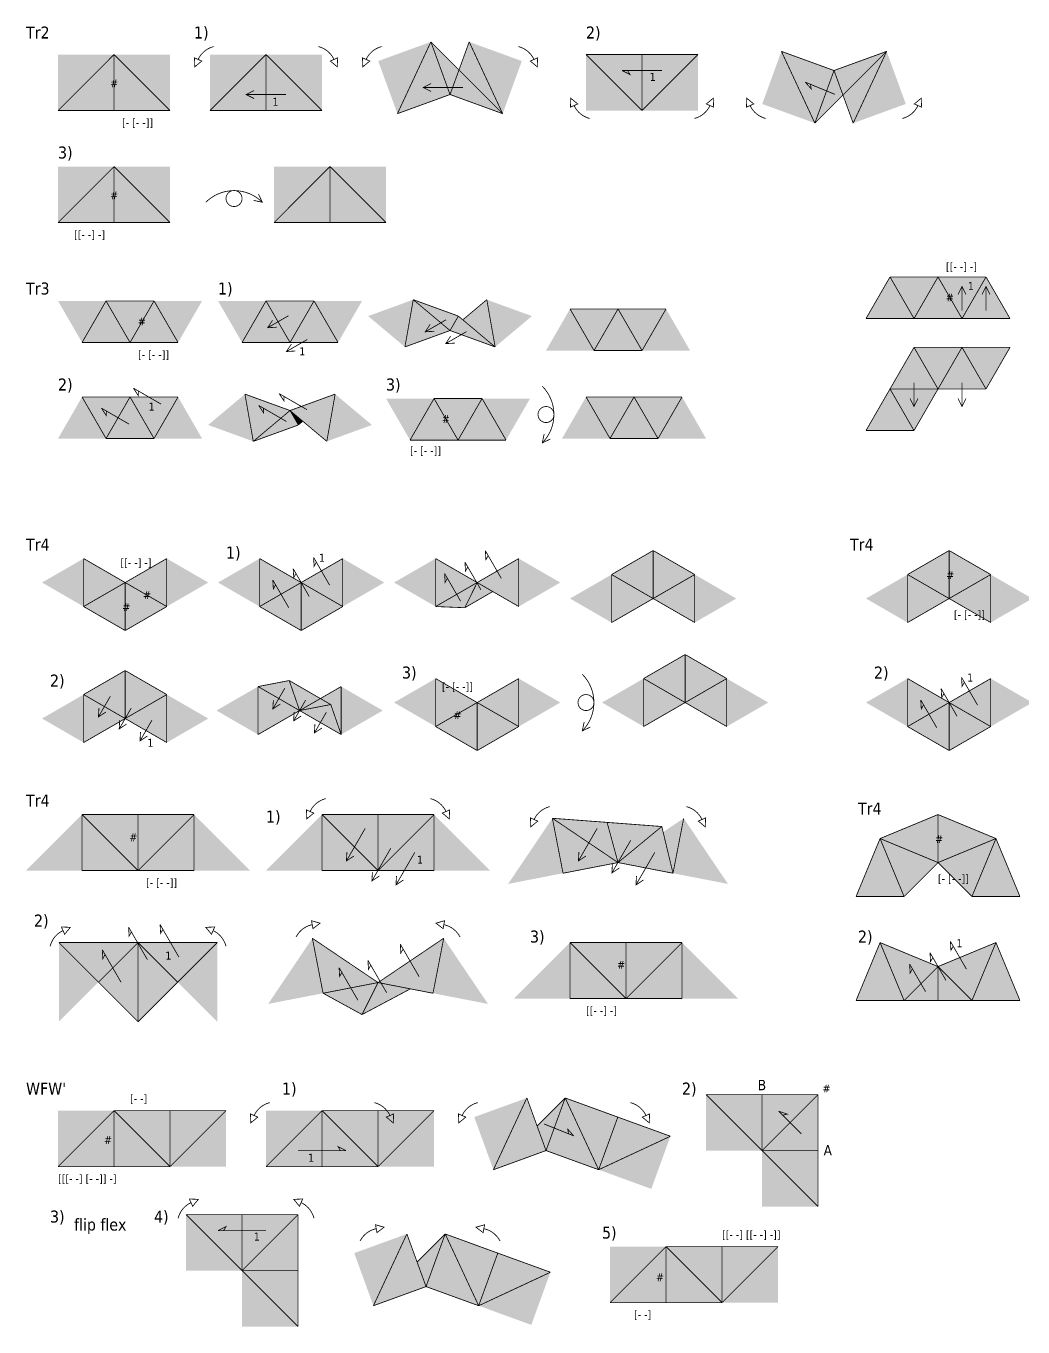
# Model space of a CAD drawing. Header units: inches. Extents: x -12.5 to 77.3, y -38.9 to 8.1.
# Drawn here: x 40.8 to 53.26, y -32.71 to -16.44 of the extents above; entities that cross this region are included whole.
import ezdxf

# ---------------------------------------------------------------- set-up
doc = ezdxf.new("R2010")
doc.units = ezdxf.units.IN
doc.header["$LTSCALE"] = 0.2
doc.header["$MEASUREMENT"] = 0
for name, pattern in [('crease . . . . .', [0.4, 0.2, -0.2]), ('mountain __ . . __ . .', [1.25, 0.5, -0.25, 0, -0.25, 0, -0.25]), ('valley __ __ __', [0.75, 0.5, -0.25])]:
    doc.linetypes.add(name, pattern=pattern)
for name, color, linetype in [('arrow-back', 250, 'Continuous'), ('edge', 7, 'Continuous'), ('face-1', 151, 'Continuous'), ('face-2', 91, 'Continuous'), ('face-3', 11, 'Continuous'), ('face-4', 191, 'Continuous'), ('face-5', 51, 'Continuous'), ('face-6', 33, 'Continuous'), ('hinge', 250, 'crease . . . . .'), ('mountain', 12, 'mountain __ . . __ . .'), ('valley', 143, 'valley __ __ __'), ('z-labels', 94, 'Continuous'), ('z-pats', 251, 'Continuous')]:
    doc.layers.add(name, color=color, linetype=linetype)
doc.styles.add('labels', font='')
doc.styles.get('labels').set_extended_font_data('Tahoma')

msp = doc.modelspace()

# ---------------------------------------------------------------- linework, layer by layer
at = {"const_width": 0.01}
for points in [[(43.147202, -16.700465, 0.226312), (42.950601, -16.861831, -0.290796)], [(44.452798, -16.700465, -0.226312), (44.649399, -16.861831, 0.290796)], [(45.247202, -16.700465, 0.226312), (45.050601, -16.861831, -0.290796)], [(46.952798, -16.700465, -0.226312), (47.149399, -16.861831, 0.290796)], [(47.847202, -17.599535, -0.226312), (47.650601, -17.438169, 0.290796)], [(49.152798, -17.599535, 0.226312), (49.349399, -17.438169, -0.290796)], [(50.047202, -17.599535, -0.226312), (49.850601, -17.438169, 0.290796)], [(51.752798, -17.599535, 0.226312), (51.949399, -17.438169, -0.290796)], [(43.046447, -18.646447, -0.410434), (43.753553, -18.646447, 0.610292)], [(43.4, -18.5, -1), (43.4, -18.7, -1), (43.4, -18.5, 0.414214)], [(47.253553, -20.946447, -0.410434), (47.253553, -21.653553, 0.610292)], [(47.4, -21.3, -1), (47.2, -21.3, -1), (47.4, -21.3, 0.414214)], [(47.753553, -24.546447, -0.410434), (47.753553, -25.253553, 0.610292)], [(47.9, -24.9, -1), (47.7, -24.9, -1), (47.9, -24.9, 0.414214)], [(44.547202, -26.100465, 0.226312), (44.350601, -26.261831, -0.290796)], [(45.852798, -26.100465, -0.226312), (46.049399, -26.261831, 0.290796)], [(47.347202, -26.200465, 0.226312), (47.150601, -26.361831, -0.290796)], [(49.052798, -26.200465, -0.226312), (49.249399, -26.361831, 0.290796)], [(41.100465, -27.947202, -0.226312), (41.261831, -27.750601, 0.290796)], [(43.299535, -27.947202, 0.226312), (43.138169, -27.750601, -0.290796)], [(44.17525, -27.830659, -0.226312), (44.377466, -27.676389, 0.290796)], [(46.22475, -27.830659, 0.226312), (46.022534, -27.676389, -0.290796)], [(43.847202, -29.900465, 0.226312), (43.650601, -30.061831, -0.290796)], [(45.152798, -29.900465, -0.226312), (45.349399, -30.061831, 0.290796)], [(46.447202, -29.900465, 0.226312), (46.250601, -30.061831, -0.290796)], [(48.352798, -29.900465, -0.226312), (48.549399, -30.061831, 0.290796)], [(42.700465, -31.347202, -0.226312), (42.861831, -31.150601, 0.290796)], [(44.399535, -31.347202, 0.226312), (44.238169, -31.150601, -0.290796)], [(44.97525, -31.630659, -0.226312), (45.177466, -31.476389, 0.290796)], [(46.72475, -31.630659, 0.226312), (46.522534, -31.476389, -0.290796)]]:
    msp.add_lwpolyline(points, format="xyb", dxfattribs=at)
for points in [[(42.996295, -16.882131), (42.909999, -16.953218), (42.904908, -16.84153)], [(44.603705, -16.882131), (44.690001, -16.953218), (44.695092, -16.84153)], [(45.096295, -16.882131), (45.009999, -16.953218), (45.004908, -16.84153)], [(47.103705, -16.882131), (47.190001, -16.953218), (47.195092, -16.84153)], [(47.696295, -17.417869), (47.609999, -17.346782), (47.604908, -17.45847)], [(49.303705, -17.417869), (49.390001, -17.346782), (49.395092, -17.45847)], [(49.896295, -17.417869), (49.809999, -17.346782), (49.804908, -17.45847)], [(51.903705, -17.417869), (51.990001, -17.346782), (51.995092, -17.45847)], [(44.396295, -26.282131), (44.309999, -26.353218), (44.304908, -26.24153)], [(46.003705, -26.282131), (46.090001, -26.353218), (46.095092, -26.24153)], [(47.196295, -26.382131), (47.109999, -26.453218), (47.104908, -26.34153)], [(49.203705, -26.382131), (49.290001, -26.453218), (49.295092, -26.34153)], [(44.386726, -27.725524), (44.475737, -27.657868), (44.368206, -27.627254)], [(46.013274, -27.725524), (45.924263, -27.657868), (46.031794, -27.627254)], [(41.282131, -27.796295), (41.353218, -27.709999), (41.24153, -27.704908)], [(43.117869, -27.796295), (43.046782, -27.709999), (43.15847, -27.704908)], [(43.696295, -30.082131), (43.609999, -30.153218), (43.604908, -30.04153)], [(45.303705, -30.082131), (45.390001, -30.153218), (45.395092, -30.04153)], [(46.296295, -30.082131), (46.209999, -30.153218), (46.204908, -30.04153)], [(48.503705, -30.082131), (48.590001, -30.153218), (48.595092, -30.04153)], [(42.882131, -31.196295), (42.953218, -31.109999), (42.84153, -31.104908)], [(44.217869, -31.196295), (44.146782, -31.109999), (44.25847, -31.104908)], [(45.186726, -31.525524), (45.275737, -31.457868), (45.168206, -31.427254)], [(46.513274, -31.525524), (46.424263, -31.457868), (46.531794, -31.427254)]]:
    msp.add_lwpolyline(points, close=True, dxfattribs=at)
for points in [[(45.863761, -17.262326), (45.863761, -17.262326), (45.763761, -17.212326), (45.863761, -17.162326)], [(46.263761, -17.212326), (45.763761, -17.212326)], [(43.65, -17.35), (43.65, -17.35), (43.55, -17.3), (43.65, -17.25)], [(44.05, -17.3), (43.55, -17.3)], [(43.7062, -18.545166), (43.7062, -18.545166), (43.753553, -18.646447), (43.644117, -18.623561)], [(52.45, -19.8), (52.45, -19.8), (52.5, -19.7), (52.55, -19.8)], [(52.5, -20), (52.5, -19.7)], [(52.75, -19.8), (52.75, -19.8), (52.8, -19.7), (52.85, -19.8)], [(52.8, -20), (52.8, -19.7)], [(43.881699, -20.121893), (43.881699, -20.121893), (43.820096, -20.215195), (43.931699, -20.208496)], [(44.079904, -20.065195), (43.820096, -20.215195)], [(46.050045, -20.116082), (45.790238, -20.266082)], [(45.85184, -20.172781), (45.85184, -20.172781), (45.790238, -20.266082), (45.90184, -20.259383)], [(46.1077, -20.320501), (46.1077, -20.320501), (46.046098, -20.413803), (46.1577, -20.407104)], [(46.305905, -20.263803), (46.046098, -20.413803)], [(44.116746, -20.4192), (44.116746, -20.4192), (44.055144, -20.512501), (44.166746, -20.505803)], [(44.314951, -20.362501), (44.055144, -20.512501)], [(51.9, -20.9), (51.9, -21.2)], [(52.5, -20.9), (52.5, -21.2)], [(51.85, -21.1), (51.85, -21.1), (51.9, -21.2), (51.95, -21.1)], [(52.45, -21.1), (52.45, -21.1), (52.5, -21.2), (52.55, -21.1)], [(47.354834, -21.6062), (47.354834, -21.6062), (47.253553, -21.653553), (47.276439, -21.544117)], [(44.034807, -24.720097), (43.884807, -24.979904)], [(41.854423, -24.820097), (41.704423, -25.079904)], [(43.891506, -24.868302), (43.891506, -24.868302), (43.884807, -24.979904), (43.978109, -24.918302)], [(44.294615, -24.870097), (44.144615, -25.129905)], [(41.711122, -24.968302), (41.711122, -24.968302), (41.704423, -25.079904), (41.797724, -25.018302)], [(42.11423, -24.970097), (41.96423, -25.229904)], [(44.151314, -25.018302), (44.151314, -25.018302), (44.144615, -25.129905), (44.237916, -25.068302)], [(44.554423, -25.020097), (44.404423, -25.279904)], [(41.970929, -25.118302), (41.970929, -25.118302), (41.96423, -25.229904), (42.057532, -25.168302)], [(42.374038, -25.120097), (42.224038, -25.379904)], [(44.411121, -25.168302), (44.411121, -25.168302), (44.404423, -25.279904), (44.497724, -25.218302)], [(47.854834, -25.2062), (47.854834, -25.2062), (47.753553, -25.253553), (47.776439, -25.144117)], [(42.230737, -25.268302), (42.230737, -25.268302), (42.224038, -25.379904), (42.317339, -25.318302)], [(45.039577, -26.472606), (44.804423, -26.879904)], [(47.939577, -26.472606), (47.704423, -26.879904)], [(48.358276, -26.622606), (48.123122, -27.029904)], [(44.811122, -26.768302), (44.811122, -26.768302), (44.804423, -26.879904), (44.897724, -26.818302)], [(45.358276, -26.722606), (45.123122, -27.129904)], [(45.659192, -26.772606), (45.424038, -27.179904)], [(47.711122, -26.768302), (47.711122, -26.768302), (47.704423, -26.879904), (47.797724, -26.818302)], [(48.659192, -26.772606), (48.424038, -27.179904)], [(48.129821, -26.918302), (48.129821, -26.918302), (48.123122, -27.029904), (48.216424, -26.968302)], [(45.129821, -27.018302), (45.129821, -27.018302), (45.123122, -27.129904), (45.216424, -27.068302)], [(45.430737, -27.068302), (45.430737, -27.068302), (45.424038, -27.179904), (45.517339, -27.118302)], [(48.430737, -27.068302), (48.430737, -27.068302), (48.424038, -27.179904), (48.517339, -27.118302)]]:
    msp.add_lwpolyline(points, dxfattribs=at)
at = {"layer": 'arrow-back', "const_width": 0.01}
for points in [[(48.75, -17), (48.25, -17)], [(48.32, -17), (48.35, -17.05), (48.25, -17)], [(50.910965, -17.298118), (50.541094, -17.145818)], [(50.60582, -17.172471), (50.614524, -17.230127), (50.541094, -17.145818)], [(42.488397, -21.170096), (42.141987, -20.970096)], [(42.202609, -21.005096), (42.20359, -21.063398), (42.141987, -20.970096)], [(44.310153, -21.23865), (43.963743, -21.03865)], [(44.024364, -21.07365), (44.025345, -21.131951), (43.963743, -21.03865)], [(41.802609, -21.255096), (41.80359, -21.313398), (41.741987, -21.220096)], [(42.088397, -21.420096), (41.741987, -21.220096)], [(43.768504, -21.22137), (43.769485, -21.279672), (43.707882, -21.18637)], [(44.054292, -21.38637), (43.707882, -21.18637)], [(44.429135, -23.14591), (44.400833, -23.196891), (44.394135, -23.085289)], [(44.594135, -23.431699), (44.394135, -23.085289)], [(46.576683, -23.063553), (46.548382, -23.114534), (46.541683, -23.002931)], [(46.741683, -23.349342), (46.541683, -23.002931)], [(44.174231, -23.287417), (44.145929, -23.338397), (44.139231, -23.226795)], [(44.339231, -23.573205), (44.139231, -23.226795)], [(46.321779, -23.20506), (46.293478, -23.25604), (46.286779, -23.144438)], [(46.486779, -23.490848), (46.286779, -23.144438)], [(43.919327, -23.428923), (43.891026, -23.479904), (43.884327, -23.368301)], [(44.084327, -23.714711), (43.884327, -23.368301)], [(46.066875, -23.346566), (46.038574, -23.397547), (46.031875, -23.285944)], [(46.231875, -23.632354), (46.031875, -23.285944)], [(52.529135, -24.64591), (52.500833, -24.696891), (52.494135, -24.585289)], [(52.694135, -24.931699), (52.494135, -24.585289)], [(52.019327, -24.928923), (51.991026, -24.979904), (51.984327, -24.868301)], [(52.184327, -25.214711), (51.984327, -24.868301)], [(52.274231, -24.787417), (52.245929, -24.838397), (52.239231, -24.726795)], [(52.439231, -25.073205), (52.239231, -24.726795)], [(42.11667, -27.767206), (42.088368, -27.818187), (42.08167, -27.706585)], [(42.31667, -28.113617), (42.08167, -27.706585)], [(42.710645, -28.081673), (42.475645, -27.674641)], [(42.510645, -27.735262), (42.482343, -27.786243), (42.475645, -27.674641)], [(45.51337, -27.980165), (45.485068, -28.031146), (45.47837, -27.919544)], [(45.71337, -28.326576), (45.47837, -27.919544)], [(52.554903, -28.231699), (52.354903, -27.885289)], [(52.389903, -27.945911), (52.361602, -27.996892), (52.354903, -27.885289)], [(41.987877, -28.396629), (41.752877, -27.989597)], [(41.787877, -28.050219), (41.759576, -28.1012), (41.752877, -27.989597)], [(45.308748, -28.528887), (45.073748, -28.121856)], [(45.108748, -28.182477), (45.080446, -28.233458), (45.073748, -28.121856)], [(52.3, -28.373206), (52.1, -28.026796)], [(52.135, -28.087417), (52.106698, -28.138398), (52.1, -28.026796)], [(44.748011, -28.273826), (44.71971, -28.324807), (44.713011, -28.213204)], [(44.948011, -28.620236), (44.713011, -28.213204)], [(52.045096, -28.514712), (51.845096, -28.168302)], [(51.880096, -28.228924), (51.851795, -28.279904), (51.845096, -28.168302)], [(50.491421, -30.291421), (50.208579, -30.008579)], [(50.258076, -30.058076), (50.314645, -30.043934), (50.208579, -30.008579)], [(47.274891, -30.167937), (47.646281, -30.316493)], [(47.581288, -30.290496), (47.572003, -30.23293), (47.646281, -30.316493)], [(44.2, -30.5), (44.8, -30.5)], [(44.73, -30.5), (44.7, -30.45), (44.8, -30.5)], [(43.27, -31.5), (43.3, -31.45), (43.2, -31.5)], [(43.8, -31.5), (43.2, -31.5)]]:
    msp.add_lwpolyline(points, dxfattribs=at)
at = {"layer": 'edge', "const_width": 0.01}
for points in [[(46.757785, -17.539414), (45.860586, -16.642215)], [(46.1, -17.3), (46.339414, -16.642215)], [(43.8, -16.8), (44.5, -17.5)], [(47.8, -16.8), (48.5, -16.8)], [(48.5, -16.8), (49.2, -16.8)], [(48.5, -16.8), (48.5, -17.5)], [(50.242215, -16.760586), (50.9, -17)], [(51.557785, -16.760586), (50.660586, -17.657785)], [(50.9, -17), (51.557785, -16.760586)], [(50.9, -17), (51.139414, -17.657785)], [(45.442215, -17.539414), (46.1, -17.3)], [(46.1, -17.3), (46.757785, -17.539414)], [(41.2, -17.5), (41.9, -17.5)], [(41.9, -17.5), (42.6, -17.5)], [(43.1, -17.5), (43.8, -17.5)], [(43.8, -17.5), (44.5, -17.5)], [(41.2, -18.9), (41.9, -18.9)], [(41.9, -18.9), (42.6, -18.9)], [(43.9, -18.9), (44.6, -18.9)], [(44.6, -18.9), (45.3, -18.9)], [(51.6, -19.580385), (52.2, -19.580385)], [(52.2, -19.580385), (52.8, -19.580385)], [(41.8, -19.880386), (42.4, -19.880387)], [(43.8, -19.880386), (44.4, -19.880387)], [(44.4, -19.880386), (44.7, -20.400001)], [(45.640373, -19.864327), (46.204189, -20.06954)], [(46.559626, -19.864327), (46.259626, -20.116057)], [(47.6, -19.980385), (48.2, -19.980385)], [(48.2, -19.980385), (48.8, -19.980385)], [(46.204189, -20.06954), (46.663816, -20.455211)], [(51.3, -20.1), (51.9, -20.1)], [(51.9, -20.1), (52.5, -20.1)], [(52.5, -20.1), (53.099999, -20.1)], [(45.536185, -20.455212), (46.1, -20.25)], [(41.5, -20.400002), (42.1, -20.400002)], [(42.1, -20.400002), (42.7, -20.400002)], [(43.5, -20.400002), (44.1, -20.400002)], [(44.1, -20.400002), (44.7, -20.400002)], [(51.6, -20.980385), (51.9, -20.46077)], [(51.9, -20.46077), (52.5, -20.46077)], [(52.5, -20.46077), (53.1, -20.46077)], [(47.9, -20.5), (48.5, -20.5)], [(51.9, -21.5), (52.2, -20.980385)], [(52.2, -20.980385), (52.8, -20.980385)], [(41.5, -21.080385), (42.1, -21.080385)], [(42.1, -21.080385), (42.4, -21.6)], [(42.1, -21.080385), (42.7, -21.080385)], [(43.536185, -21.044788), (44.1, -21.25)], [(45.9, -21.1), (46.5, -21.1)], [(47.8, -21.080385), (48.4, -21.080385)], [(48.4, -21.080385), (49, -21.080385)], [(44.559626, -21.635673), (44.1, -21.25)], [(43.640373, -21.635673), (44.204189, -21.43046)], [(44.204189, -21.43046), (44.259626, -21.383943)], [(41.8, -21.6), (42.4, -21.6)], [(45.6, -21.619615), (46.2, -21.619615)], [(46.2, -21.619615), (46.8, -21.619615)], [(48.1, -21.6), (48.7, -21.6)], [(51.3, -21.5), (51.9, -21.5)], [(48.119615, -23.3), (48.63923, -23)], [(48.63923, -23.000001), (49.158845, -23.300001)], [(51.819615, -23.3), (52.33923, -23)], [(52.33923, -23.000001), (52.858845, -23.300001)], [(41.519615, -23.1), (42.03923, -23.4)], [(42.558846, -23.100001), (42.039231, -23.4)], [(43.719615, -23.1), (44.23923, -23.4)], [(44.758846, -23.100001), (44.239231, -23.4)], [(45.919615, -23.1), (46.43923, -23.4)], [(46.958846, -23.100001), (46.439231, -23.4)], [(44.23923, -23.400001), (44.758845, -23.700001)], [(46.43923, -23.400001), (46.958845, -23.700001)], [(46.284327, -23.714713), (46.634328, -23.51264)], [(41.519615, -23.699999), (42.03923, -23.999999)], [(42.039229, -24.000001), (42.558844, -23.700001)], [(43.719615, -23.699999), (44.23923, -23.999999)], [(44.239229, -24.000001), (44.758844, -23.700001)], [(45.919615, -23.699999), (46.284327, -23.714711)], [(48.119615, -23.9), (48.63923, -23.6)], [(49.158845, -23.900001), (48.639231, -23.6)], [(51.819615, -23.9), (52.33923, -23.6)], [(52.858845, -23.900001), (52.339231, -23.6)], [(48.519615, -24.6), (49.03923, -24.3)], [(49.03923, -24.300001), (49.558845, -24.600001)], [(41.519615, -24.8), (42.03923, -24.5)], [(42.03923, -24.500001), (42.558845, -24.800001)], [(43.699999, -24.7), (44.089711, -24.625)], [(44.089711, -24.625001), (44.609326, -24.925001)], [(44.73923, -24.700001), (44.219615, -25.000001)], [(45.919615, -24.6), (46.43923, -24.9)], [(46.958846, -24.600001), (46.439231, -24.9)], [(51.819615, -24.6), (52.33923, -24.9)], [(52.858846, -24.600001), (52.339231, -24.9)], [(42.558845, -25.400001), (42.558846, -24.800001)], [(43.699999, -25.3), (44.219614, -25)], [(44.73923, -25.300001), (44.219615, -25)], [(44.73923, -25.300001), (44.609327, -24.925001)], [(48.519615, -25.2), (49.03923, -24.9)], [(49.558845, -25.200001), (49.039231, -24.9)], [(52.33923, -24.900001), (52.858845, -25.200001)], [(41.519615, -25.4), (42.03923, -25.1)], [(42.558845, -25.400001), (42.039231, -25.1)], [(45.919615, -25.199999), (46.43923, -25.499999)], [(46.439229, -25.500001), (46.958844, -25.200001)], [(51.819615, -25.199999), (52.33923, -25.499999)], [(52.339229, -25.500001), (52.858844, -25.200001)], [(41.5, -26.3), (42.2, -26.3)], [(42.2, -26.3), (42.9, -26.3)], [(44.5, -26.3), (45.2, -26.3)], [(45.2, -26.3), (45.9, -26.3)], [(45.9, -27), (45.9, -26.3)], [(47.379295, -26.346427), (48.06305, -26.397912)], [(48.887139, -27.033566), (49.020705, -26.346427)], [(51.475736, -26.6), (52.2, -26.3)], [(52.2, -26.3), (52.924264, -26.6)], [(48.06305, -26.397912), (48.746806, -26.449397)], [(48.887139, -27.033566), (48.746806, -26.449397)], [(51.175736, -27.324264), (51.475736, -26.6)], [(52.924264, -26.6), (53.224264, -27.324264)], [(47.512861, -27.033566), (48.2, -26.9)], [(48.2, -26.9), (48.887139, -27.033566)], [(51.775736, -27.324264), (52.2, -26.9)], [(52.624264, -27.324264), (52.2, -26.9)], [(41.5, -27), (42.2, -27)], [(42.2, -27), (42.9, -27)], [(44.5, -27), (45.2, -27)], [(45.2, -27), (45.9, -27)], [(42.2, -27.9), (41.210051, -27.9)], [(42.694975, -28.394975), (42.2, -27.9)], [(42.2, -27.9), (43.189949, -27.9)], [(44.379295, -27.846427), (45.2, -28.4)], [(45.2, -28.4), (46.020705, -27.846427)], [(45.887139, -28.533566), (46.020705, -27.846427)], [(47.6, -27.9), (48.3, -27.9)], [(48.3, -27.9), (49, -27.9)], [(51.175736, -28.624264), (51.475736, -27.9)], [(51.475736, -27.9), (52.2, -28.2)], [(52.924264, -27.9), (52.2, -28.2)], [(52.924264, -27.9), (53.224264, -28.624264)], [(52.624264, -28.624264), (52.2, -28.2)], [(41.705025, -28.394975), (42.2, -28.889949)], [(42.694975, -28.394975), (42.2, -28.889949)], [(45.2, -28.4), (45.887139, -28.533566)], [(44.512861, -28.533566), (45, -28.8)], [(45, -28.8), (45.604606, -28.478647)], [(47.6, -28.6), (48.3, -28.6)], [(48.3, -28.6), (49, -28.6)], [(51.775736, -28.624264), (52.2, -28.624264)], [(52.2, -28.624264), (52.624264, -28.624264)], [(47.3, -30.5), (47.060586, -29.842215)], [(47.539414, -29.842215), (47.188359, -30.19327)], [(47.539414, -29.842215), (48.197199, -30.081629)], [(49.3, -29.8), (50, -29.8)], [(50, -29.8), (50.7, -29.8)], [(50.7, -30.5), (50.7, -29.8)], [(42.6, -30), (41.9, -30)], [(42.6, -30), (43.3, -30)], [(44.5, -30.7), (44.5, -30)], [(44.5, -30), (45.2, -30)], [(45.2, -30), (45.9, -30)], [(48.197199, -30.081629), (48.854984, -30.321043)], [(47.3, -30.5), (46.642215, -30.739414)], [(47.3, -30.5), (47.957785, -30.739414)], [(50.7, -31.2), (50.7, -30.5)], [(41.2, -30.7), (41.9, -30.7)], [(41.9, -30.7), (42.6, -30.7)], [(43.8, -30.7), (44.5, -30.7)], [(44.5, -30.7), (45.2, -30.7)], [(42.8, -31.3), (43.5, -31.3)], [(43.5, -31.3), (44.2, -31.3)], [(43.5, -31.3), (43.5, -32)], [(44.2, -32), (44.2, -31.3)], [(45.8, -32.2), (45.560586, -31.542215)], [(46.039414, -31.542215), (45.688359, -31.89327)], [(46.039414, -31.542215), (46.697199, -31.781629)], [(49.5, -31.7), (48.8, -31.7)], [(49.5, -31.7), (50.2, -31.7)], [(46.697199, -31.781629), (47.354984, -32.021043)], [(44.2, -32.7), (44.2, -32)], [(45.8, -32.2), (45.142215, -32.439414)], [(45.8, -32.2), (46.457785, -32.439414)], [(48.1, -32.4), (48.8, -32.4)], [(48.8, -32.4), (49.5, -32.4)]]:
    msp.add_lwpolyline(points, dxfattribs=at)
at = {"layer": 'face-1'}
for points in [[(45.860586, -16.642215), (45.202801, -16.881629), (45.860586, -16.642215), (45.442215, -17.539414)], [(45.442215, -17.539414), (45.860586, -16.642215), (46.1, -17.3)], [(46.1, -17.3), (46.757785, -17.539414), (45.860586, -16.642215)], [(46.339414, -16.642215), (46.757785, -17.539414), (46.997199, -16.881629)], [(41.9, -16.8), (41.2, -16.8), (41.9, -16.8), (41.2, -17.5)], [(41.2, -17.5), (41.9, -16.8), (41.9, -17.5)], [(42.6, -17.5), (41.9, -17.5), (41.9, -16.8)], [(41.9, -16.8), (42.6, -17.5), (42.6, -16.8)], [(43.8, -16.8), (43.1, -16.8), (43.8, -16.8), (43.1, -17.5)], [(43.1, -17.5), (43.8, -16.8), (43.8, -17.5)], [(44.5, -17.5), (43.8, -17.5), (43.8, -16.8)], [(43.8, -16.8), (44.5, -17.5), (44.5, -16.8)], [(48.5, -17.5), (47.8, -17.5), (48.5, -17.5), (47.8, -16.8)], [(48.5, -17.5), (49.2, -16.8), (49.2, -17.5)], [(50.660586, -17.657785), (50.002801, -17.418371), (50.660586, -17.657785), (50.242215, -16.760586)], [(51.139414, -17.657785), (51.557785, -16.760586), (51.797199, -17.418371)], [(41.9, -18.2), (41.2, -18.2), (41.9, -18.2), (41.2, -18.9)], [(41.9, -18.2), (42.6, -18.9), (42.6, -18.2)], [(51.9, -20.1), (51.6, -19.580385), (51.3, -20.1)], [(51.9, -20.1), (51.6, -19.580385), (52.2, -19.580385)], [(51.9, -20.1), (52.5, -20.1), (52.2, -19.580385)], [(52.8, -19.580386), (52.5, -20.1), (52.2, -19.580385)], [(52.8, -19.580386), (52.5, -20.1), (53.1, -20.100001)], [(41.8, -19.880386), (41.5, -20.400002), (41.2, -19.880386)], [(41.8, -19.880386), (41.5, -20.400002), (42.1, -20.400001)], [(41.8, -19.880386), (42.4, -19.880386), (42.1, -20.400001)], [(42.7, -20.400001), (42.4, -19.880386), (42.1, -20.400001)], [(42.7, -20.400001), (42.4, -19.880386), (43, -19.880386)], [(43.8, -19.880386), (43.5, -20.400002), (43.2, -19.880386)], [(43.8, -19.880386), (43.5, -20.400002), (44.1, -20.400001)], [(43.8, -19.880386), (44.4, -19.880386), (44.1, -20.400001)], [(44.7, -20.400001), (44.4, -19.880386), (44.1, -20.400001)], [(44.7, -20.400001), (44.4, -19.880386), (45, -19.880386)], [(45.640373, -19.864327), (45.536185, -20.455212), (45.076558, -20.069539)], [(45.640373, -19.864327), (45.536185, -20.455212), (46.1, -20.25)], [(45.640373, -19.864327), (46.204189, -20.06954), (46.1, -20.25)], [(46.663816, -20.455211), (46.559626, -19.864327), (47.123442, -20.069539)], [(47.9, -20.5), (47.6, -19.980385), (47.3, -20.5)], [(48.8, -19.980386), (48.5, -20.5), (49.1, -20.500001)], [(46.1, -20.25), (46.204189, -20.06954), (46.663816, -20.455211)], [(52.5, -20.46077), (52.2, -20.980385), (51.9, -20.46077)], [(41.8, -21.6), (41.5, -21.080385), (41.2, -21.6)], [(42.7, -21.080386), (42.4, -21.6), (43, -21.600001)], [(43.640373, -21.635673), (43.536185, -21.044788), (43.076558, -21.430461)], [(44.663816, -21.044789), (44.559626, -21.635673), (45.123442, -21.430461)], [(45.9, -21.1), (45.6, -21.619615), (45.3, -21.1)], [(46.8, -21.619614), (46.5, -21.1), (47.1, -21.099999)], [(51.9, -21.5), (51.6, -20.980385), (51.3, -21.5)], [(51.9, -21.5), (51.6, -20.980385), (52.2, -20.980385)], [(52.339231, -23.000001), (52.33923, -23.600001), (51.819615, -23.3)], [(52.339231, -23.000001), (52.33923, -23.600001), (52.858846, -23.300001)], [(41.519615, -23.7), (41, -23.4), (41.519615, -23.1)], [(41.519615, -23.7), (42.03923, -23.400001), (41.519615, -23.1)], [(42.558845, -23.700001), (42.03923, -23.400001), (42.558846, -23.100001)], [(42.558845, -23.700001), (43.078461, -23.400001), (42.558846, -23.100001)], [(43.719615, -23.7), (43.2, -23.4), (43.719615, -23.1)], [(43.719615, -23.7), (44.23923, -23.400001), (43.719615, -23.1)], [(44.758845, -23.700001), (44.23923, -23.400001), (44.758846, -23.100001)], [(44.758845, -23.700001), (45.278461, -23.400001), (44.758846, -23.100001)], [(45.919615, -23.7), (45.4, -23.4), (45.919615, -23.1)], [(45.919615, -23.7), (46.43923, -23.400001), (45.919615, -23.1)], [(46.958845, -23.700001), (46.43923, -23.400001), (46.958846, -23.100001)], [(46.958845, -23.700001), (47.478461, -23.400001), (46.958846, -23.100001)], [(41.519615, -23.699998), (42.039231, -23.399999), (42.03923, -23.999999)], [(42.558845, -23.700001), (42.039231, -23.399999), (42.03923, -23.999999)], [(43.719615, -23.699998), (44.239231, -23.399999), (44.23923, -23.999999)], [(44.758845, -23.700001), (44.239231, -23.399999), (44.23923, -23.999999)], [(45.919615, -23.699998), (46.439231, -23.399999), (46.284327, -23.714711)], [(46.634329, -23.512639), (46.439231, -23.399999), (46.284327, -23.714711)], [(48.119615, -23.9), (47.6, -23.6), (48.119615, -23.3)], [(48.119615, -23.9), (48.63923, -23.600001), (48.119615, -23.3)], [(49.158845, -23.900001), (48.63923, -23.600001), (49.158846, -23.300001)], [(49.158845, -23.900001), (49.678461, -23.600001), (49.158846, -23.300001)], [(51.819615, -23.9), (51.3, -23.6), (51.819615, -23.3)], [(51.819615, -23.9), (52.33923, -23.600001), (51.819615, -23.3)], [(52.858845, -23.900001), (52.33923, -23.600001), (52.858846, -23.300001)], [(52.858845, -23.900001), (53.378461, -23.600001), (52.858846, -23.300001)], [(49.039231, -24.300001), (49.03923, -24.900001), (49.558846, -24.600001)], [(43.699999, -25.3), (43.180384, -25), (43.7, -24.7)], [(43.699999, -25.3), (44.219615, -25.000001), (43.7, -24.7)], [(44.73923, -25.300001), (45.258845, -25.000001), (44.73923, -24.700001)], [(45.919615, -25.2), (45.4, -24.9), (45.919616, -24.6)], [(45.919615, -25.2), (46.439231, -24.900001), (45.919616, -24.6)], [(46.958846, -25.200001), (47.478461, -24.900001), (46.958846, -24.600001)], [(48.519615, -25.2), (49.03923, -24.900001), (48.519615, -24.6)], [(51.819615, -25.2), (51.3, -24.9), (51.819615, -24.6)], [(52.858845, -25.200001), (53.378461, -24.900001), (52.858846, -24.600001)], [(41.519615, -25.4), (41, -25.1), (41.519615, -24.8)], [(41.519615, -25.4), (42.03923, -25.100001), (41.519615, -24.8)], [(42.558845, -25.400001), (42.03923, -25.100001), (42.558846, -24.800001)], [(42.558845, -25.400001), (43.078461, -25.100001), (42.558846, -24.800001)], [(44.73923, -25.300001), (44.219615, -25.000001), (44.609326, -24.925001)], [(40.8, -27), (41.5, -27), (40.8, -27), (41.5, -26.3)], [(42.2, -27), (41.5, -27), (42.2, -27), (41.5, -26.3)], [(41.5, -26.3), (42.2, -27), (42.2, -26.3)], [(42.9, -26.3), (42.2, -26.3), (42.2, -27)], [(42.2, -27), (42.9, -26.3), (42.9, -27)], [(43.6, -27), (42.9, -26.3), (42.9, -27)], [(43.8, -27), (44.5, -27), (43.8, -27), (44.5, -26.3)], [(45.2, -27), (44.5, -27), (45.2, -27), (44.5, -26.3)], [(44.5, -26.3), (45.2, -27), (45.2, -26.3)], [(45.9, -26.3), (45.2, -26.3), (45.2, -27)], [(45.2, -27), (45.9, -26.3), (45.9, -27)], [(46.6, -27), (45.9, -26.3), (45.9, -27)], [(52.2, -26.3), (52.2, -26.9), (51.475736, -26.6)], [(52.2, -26.3), (52.2, -26.9), (52.924264, -26.6)], [(46.825722, -27.167133), (47.512861, -27.033566), (46.825722, -27.167133), (47.379295, -26.346427)], [(48.2, -26.9), (47.512861, -27.033566), (48.2, -26.9), (47.379295, -26.346427)], [(47.379295, -26.346427), (48.2, -26.9), (48.06305, -26.397912)], [(48.746806, -26.449397), (48.06305, -26.397912), (48.2, -26.9)], [(48.746806, -26.449397), (48.2, -26.9), (48.887139, -27.033566)], [(49.574278, -27.167133), (49.020705, -26.346427), (48.887139, -27.033566)], [(51.775736, -27.324264), (51.175736, -27.324264), (51.475736, -26.6)], [(51.775736, -27.324264), (52.2, -26.9), (51.475736, -26.6)], [(52.624264, -27.324264), (52.2, -26.9), (52.924264, -26.6)], [(52.624264, -27.324264), (53.224264, -27.324264), (52.924264, -26.6)], [(41.210051, -28.889949), (41.705025, -28.394975), (41.210051, -28.889949), (41.210051, -27.9)], [(43.189949, -28.889949), (42.694975, -28.394975), (43.189949, -28.889949), (43.189949, -27.9)], [(43.825722, -28.667133), (44.512861, -28.533566), (43.825722, -28.667133), (44.379295, -27.846427)], [(46.574278, -28.667133), (46.020705, -27.846427), (45.887139, -28.533566)], [(46.9, -28.6), (47.6, -28.6), (46.9, -28.6), (47.6, -27.9)], [(47.6, -27.9), (48.3, -28.6), (48.3, -27.9)], [(49.7, -28.6), (49, -27.9), (49, -28.6)], [(51.775736, -28.624264), (51.175736, -28.624264), (51.475736, -27.9)], [(52.624264, -28.624264), (53.224264, -28.624264), (52.924264, -27.9)], [(47.060586, -29.842215), (46.402801, -30.081629), (47.060586, -29.842215), (46.642215, -30.739414)], [(46.642215, -30.739414), (47.060586, -29.842215), (47.3, -30.5)], [(47.957785, -30.739414), (47.3, -30.5), (47.539414, -29.842215)], [(47.539414, -29.842215), (47.957785, -30.739414), (48.197199, -30.081629)], [(50, -30.5), (49.3, -30.5), (50, -30.5), (49.3, -29.8)], [(49.3, -29.8), (50, -30.5), (50, -29.8)], [(50.7, -29.8), (50, -29.8), (50, -30.5)], [(50, -30.5), (50.7, -29.8), (50.7, -30.5)], [(41.9, -30), (41.2, -30), (41.9, -30), (41.2, -30.7)], [(41.2, -30.7), (41.9, -30), (41.9, -30.7)], [(42.6, -30.7), (41.9, -30.7), (41.9, -30)], [(41.9, -30), (42.6, -30.7), (42.6, -30)], [(43.3, -30), (42.6, -30.7), (42.6, -30)], [(42.6, -30.7), (43.3, -30.7), (43.3, -30)], [(44.5, -30), (43.8, -30), (44.5, -30), (43.8, -30.7)], [(43.8, -30.7), (44.5, -30), (44.5, -30.7)], [(45.2, -30.7), (44.5, -30.7), (44.5, -30)], [(44.5, -30), (45.2, -30.7), (45.2, -30)], [(45.9, -30), (45.2, -30.7), (45.2, -30)], [(45.2, -30.7), (45.9, -30.7), (45.9, -30)], [(48.854984, -30.321043), (47.957785, -30.739414), (48.197199, -30.081629)], [(47.957785, -30.739414), (48.61557, -30.978828), (48.854984, -30.321043)], [(50.7, -31.2), (50, -31.2), (50, -30.5)], [(50, -30.5), (50.7, -31.2), (50.7, -30.5)], [(43.5, -32), (42.8, -32), (43.5, -32), (42.8, -31.3)], [(45.560586, -31.542215), (44.902801, -31.781629), (45.560586, -31.542215), (45.142215, -32.439414)], [(48.8, -31.7), (48.1, -31.7), (48.8, -31.7), (48.1, -32.4)], [(49.5, -32.4), (50.2, -32.4), (50.2, -31.7)], [(44.2, -32.7), (43.5, -32.7), (43.5, -32)], [(46.457785, -32.439414), (47.11557, -32.678828), (47.354984, -32.021043)]]:
    msp.add_solid(points, dxfattribs=at)
at = {"layer": 'face-2'}
for points in [[(44.6, -18.2), (43.9, -18.2), (44.6, -18.2), (43.9, -18.9)], [(44.6, -18.2), (45.3, -18.9), (45.3, -18.2)], [(47.9, -20.5), (47.6, -19.980385), (48.2, -19.980385)], [(51.6, -20.980385), (52.2, -20.980385), (51.9, -20.46077)], [(52.5, -20.46077), (52.8, -20.980385), (53.1, -20.46077)], [(41.8, -21.6), (41.5, -21.080385), (42.1, -21.080385)], [(43.640373, -21.635673), (43.536185, -21.044788), (44.1, -21.25)], [(45.9, -21.1), (45.6, -21.619615), (46.2, -21.619615)], [(45.9, -21.1), (46.5, -21.1), (46.2, -21.619615)], [(48.1, -21.6), (47.8, -21.080385), (47.5, -21.6)], [(49, -21.080386), (48.7, -21.6), (49.3, -21.600001)], [(48.639231, -23.000001), (48.63923, -23.600001), (48.119615, -23.3)], [(48.639231, -23.000001), (48.63923, -23.600001), (49.158846, -23.300001)], [(49.039231, -24.300001), (49.03923, -24.900001), (48.519615, -24.6)], [(42.039231, -24.500001), (42.03923, -25.100001), (41.519615, -24.8)], [(42.039231, -24.500001), (42.03923, -25.100001), (42.558846, -24.800001)], [(44.089711, -24.625001), (44.219615, -25.000001), (43.7, -24.7)], [(44.089711, -24.625001), (44.219615, -25.000001), (44.609326, -24.925001)], [(48.519615, -25.2), (48, -24.9), (48.519615, -24.6)], [(49.558845, -25.200001), (50.078461, -24.900001), (49.558846, -24.600001)], [(51.819615, -25.2), (52.33923, -24.900001), (51.819615, -24.6)], [(51.819615, -25.199998), (52.339231, -24.899999), (52.33923, -25.499999)], [(42.2, -27.9), (41.705025, -28.394975), (42.2, -27.9), (41.210051, -27.9)], [(42.2, -27.9), (41.705025, -28.394975), (42.2, -27.9), (42.2, -28.889949)], [(45.2, -28.4), (44.512861, -28.533566), (45.2, -28.4), (44.379295, -27.846427)], [(48.3, -28.6), (47.6, -28.6), (48.3, -28.6), (47.6, -27.9)], [(49, -27.9), (48.3, -27.9), (48.3, -28.6)], [(51.775736, -28.624264), (52.2, -28.2), (51.475736, -27.9)], [(52.2, -28.624264), (52.2, -28.2), (51.775736, -28.624264)], [(44.512861, -28.533566), (45, -28.8), (45.2, -28.4)]]:
    msp.add_solid(points, dxfattribs=at)
at = {"layer": 'face-3'}
for points in [[(46.757785, -17.539414), (46.1, -17.3), (46.339414, -16.642215)], [(47.8, -16.8), (48.5, -17.5), (48.5, -16.8)], [(49.2, -16.8), (48.5, -16.8), (48.5, -17.5)], [(50.242215, -16.760586), (50.660586, -17.657785), (50.9, -17)], [(51.557785, -16.760586), (50.9, -17), (51.139414, -17.657785)], [(41.2, -18.9), (41.9, -18.2), (41.9, -18.9)], [(42.6, -18.9), (41.9, -18.9), (41.9, -18.2)], [(46.663816, -20.455211), (46.559626, -19.864327), (46.1, -20.25)], [(47.9, -20.5), (48.5, -20.5), (48.2, -19.980385)], [(48.8, -19.980386), (48.5, -20.5), (48.2, -19.980385)], [(52.8, -20.980385), (52.2, -20.980385), (52.8, -20.980385), (52.5, -20.46077)], [(41.8, -21.6), (42.4, -21.6), (42.1, -21.080385)], [(42.7, -21.080386), (42.4, -21.6), (42.1, -21.080385)], [(44.663816, -21.044789), (44.559626, -21.635673), (44.1, -21.25)], [(46.8, -21.619614), (46.5, -21.1), (46.2, -21.619615)], [(48.1, -21.6), (47.8, -21.080385), (48.4, -21.080385)], [(43.640373, -21.635673), (44.204189, -21.43046), (44.1, -21.25)], [(49.558845, -25.200001), (49.03923, -24.900001), (49.558846, -24.600001)], [(52.858845, -25.200001), (52.33923, -24.900001), (52.858846, -24.600001)], [(45.919616, -25.199998), (46.439231, -24.899999), (46.43923, -25.499999)], [(52.858845, -25.200001), (52.339231, -24.899999), (52.33923, -25.499999)], [(48.2, -26.9), (49.020705, -26.346427), (48.887139, -27.033566)], [(42.2, -27.9), (43.189949, -27.9), (42.694975, -28.394975)], [(42.2, -27.9), (42.694975, -28.394975), (42.2, -27.9), (42.2, -28.889949)], [(45.2, -28.4), (46.020705, -27.846427), (45.887139, -28.533566)], [(48.3, -28.6), (49, -27.9), (49, -28.6)], [(52.624264, -28.624264), (52.2, -28.2), (52.924264, -27.9)], [(52.2, -28.624264), (52.2, -28.2), (52.624264, -28.624264)], [(45.604606, -28.478647), (45.2, -28.4), (45, -28.8)], [(47.3, -30.5), (46.642215, -30.739414), (47.539414, -29.842215)], [(50.2, -31.7), (49.5, -32.4), (49.5, -31.7)], [(47.354984, -32.021043), (46.457785, -32.439414), (46.697199, -31.781629)], [(43.5, -32), (44.2, -32.7), (44.2, -32)]]:
    msp.add_solid(points, dxfattribs=at)
at = {"layer": 'face-4'}
for points in [[(50.9, -17), (51.557785, -16.760586), (50.660586, -17.657785)], [(43.9, -18.9), (44.6, -18.2), (44.6, -18.9)], [(45.3, -18.9), (44.6, -18.9), (44.6, -18.2)], [(48.1, -21.6), (48.7, -21.6), (48.4, -21.080385)], [(49, -21.080386), (48.7, -21.6), (48.4, -21.080385)], [(44.1, -21.25), (44.204189, -21.43046), (44.259626, -21.383943)], [(44.73923, -25.300001), (44.219615, -25.000001), (44.73923, -24.700001)], [(46.958846, -25.200001), (46.439231, -24.900001), (46.958846, -24.600001)], [(46.958846, -25.200001), (46.439231, -24.899999), (46.43923, -25.499999)], [(42.8, -31.3), (43.5, -32), (43.5, -31.3)], [(45.142215, -32.439414), (45.560586, -31.542215), (45.8, -32.2)], [(48.1, -32.4), (48.8, -31.7), (48.8, -32.4)]]:
    msp.add_solid(points, dxfattribs=at)
at = {"layer": 'face-5'}
for points in [[(44.2, -31.3), (43.5, -31.3), (43.5, -32)], [(43.5, -32), (44.2, -31.3), (44.2, -32)], [(46.457785, -32.439414), (45.8, -32.2), (46.039414, -31.542215)], [(46.039414, -31.542215), (46.457785, -32.439414), (46.697199, -31.781629)], [(49.5, -32.4), (48.8, -32.4), (48.8, -31.7)], [(48.8, -31.7), (49.5, -32.4), (49.5, -31.7)]]:
    msp.add_solid(points, dxfattribs=at)
at = {"layer": 'face-6'}
msp.add_solid([(45.8, -32.2), (45.142215, -32.439414), (46.039414, -31.542215)], dxfattribs=at)
at = {"layer": 'hinge', "const_width": 0.01}
for points in [[(45.442215, -17.539414), (45.860586, -16.642215)], [(46.339414, -16.642215), (46.757785, -17.539414)], [(41.2, -17.5), (41.9, -16.8)], [(41.9, -16.8), (42.6, -17.5)], [(41.9, -17.5), (41.9, -16.8)], [(43.1, -17.5), (43.8, -16.8)], [(47.8, -16.8), (48.5, -17.5)], [(48.5, -17.5), (49.2, -16.8)], [(50.242215, -16.760586), (50.660586, -17.657785)], [(51.139414, -17.657785), (51.557785, -16.760586)], [(41.2, -18.9), (41.9, -18.2)], [(41.9, -18.2), (42.6, -18.9)], [(41.9, -18.9), (41.9, -18.2)], [(43.9, -18.9), (44.6, -18.2)], [(44.6, -18.2), (45.3, -18.9)], [(44.6, -18.9), (44.6, -18.2)], [(51.3, -20.1), (51.6, -19.580385)], [(51.6, -19.580385), (51.9, -20.1)], [(51.9, -20.1), (52.2, -19.580385)], [(52.2, -19.580385), (52.5, -20.1)], [(52.5, -20.1), (52.8, -19.580385)], [(52.8, -19.580385), (53.099999, -20.1)], [(41.5, -20.400002), (41.8, -19.880386)], [(41.8, -19.880386), (42.1, -20.400002)], [(42.1, -20.400002), (42.4, -19.880387)], [(42.4, -19.880386), (42.7, -20.400001)], [(43.5, -20.400002), (43.8, -19.880386)], [(44.1, -20.400002), (44.4, -19.880387)], [(45.536185, -20.455212), (45.640373, -19.864327)], [(46.559626, -19.864327), (46.663815, -20.455211)], [(47.6, -19.980385), (47.9, -20.5)], [(47.9, -20.5), (48.2, -19.980385)], [(48.2, -19.980385), (48.5, -20.5)], [(48.5, -20.5), (48.8, -19.980385)], [(46.204189, -20.06954), (46.1, -20.25)], [(51.9, -20.46077), (52.2, -20.980385)], [(52.2, -20.980385), (52.5, -20.46077)], [(52.8, -20.980385), (52.5, -20.46077)], [(52.8, -20.980385), (53.1, -20.46077)], [(51.3, -21.5), (51.6, -20.980385)], [(51.6, -20.980385), (51.9, -21.5)], [(41.5, -21.080385), (41.8, -21.6)], [(42.4, -21.6), (42.7, -21.080385)], [(43.536185, -21.044788), (43.640373, -21.635673)], [(44.559626, -21.635673), (44.663815, -21.044789)], [(45.6, -21.619615), (45.9, -21.1)], [(45.9, -21.1), (46.2, -21.619615)], [(46.2, -21.619615), (46.5, -21.1)], [(46.5, -21.1), (46.8, -21.619615)], [(47.8, -21.080385), (48.1, -21.6)], [(48.1, -21.6), (48.4, -21.080385)], [(48.4, -21.080385), (48.7, -21.6)], [(48.7, -21.6), (49, -21.080385)], [(44.204189, -21.43046), (44.1, -21.25)], [(48.63923, -23.600001), (48.63923, -23.000001)], [(52.33923, -23.600001), (52.33923, -23.000001)], [(41.519615, -23.7), (41.519615, -23.1)], [(42.558845, -23.700001), (42.558846, -23.100001)], [(43.719615, -23.7), (43.719615, -23.1)], [(44.758845, -23.700001), (44.758846, -23.100001)], [(45.919615, -23.7), (45.919615, -23.1)], [(46.958845, -23.700001), (46.958846, -23.100001)], [(41.519615, -23.7), (42.03923, -23.4)], [(42.03923, -24), (42.03923, -23.4)], [(42.03923, -23.400001), (42.558845, -23.700001)], [(44.23923, -24), (44.23923, -23.4)], [(46.284327, -23.714712), (46.43923, -23.4)], [(48.119615, -23.9), (48.119615, -23.3)], [(48.119615, -23.3), (48.63923, -23.6)], [(49.158846, -23.300001), (48.639231, -23.6)], [(49.158845, -23.900001), (49.158846, -23.300001)], [(51.819615, -23.9), (51.819615, -23.3)], [(51.819615, -23.3), (52.33923, -23.6)], [(52.858846, -23.300001), (52.339231, -23.6)], [(52.858845, -23.900001), (52.858846, -23.300001)], [(49.03923, -24.900001), (49.03923, -24.300001)], [(42.03923, -25.100001), (42.03923, -24.500001)], [(43.699999, -25.3), (43.699999, -24.7)], [(44.219615, -25.000001), (44.089711, -24.625001)], [(44.73923, -25.300001), (44.739231, -24.700001)], [(45.919615, -25.2), (45.919615, -24.6)], [(46.958846, -25.200001), (46.958846, -24.600001)], [(48.519615, -25.2), (48.519615, -24.6)], [(48.519615, -24.6), (49.03923, -24.9)], [(49.558846, -24.600001), (49.039231, -24.9)], [(49.558845, -25.200001), (49.558846, -24.600001)], [(51.819615, -25.2), (51.819615, -24.6)], [(52.858845, -25.200001), (52.858846, -24.600001)], [(41.519615, -25.4), (41.519615, -24.8)], [(42.558846, -24.800001), (42.039231, -25.1)], [(44.609326, -24.925001), (44.219615, -25.000001)], [(45.919615, -25.2), (46.43923, -24.9)], [(46.43923, -25.5), (46.43923, -24.9)], [(46.439231, -24.900001), (46.958846, -25.200001)], [(52.33923, -25.5), (52.33923, -24.9)], [(41.5, -26.3), (42.2, -27)], [(41.5, -26.3), (41.5, -27)], [(42.2, -27), (42.9, -26.3)], [(42.2, -26.3), (42.2, -27)], [(42.9, -27), (42.9, -26.3)], [(44.5, -26.3), (44.5, -27)], [(45.2, -27), (45.9, -26.3)], [(45.2, -26.3), (45.2, -27)], [(47.379295, -26.346427), (47.512861, -27.033566)], [(52.2, -26.9), (52.2, -26.3)], [(48.06305, -26.397912), (48.2, -26.9)], [(48.746806, -26.449397), (48.2, -26.9)], [(51.775736, -27.324264), (51.475736, -26.6)], [(51.475736, -26.6), (52.2, -26.9)], [(52.924264, -26.6), (52.2, -26.9)], [(52.624264, -27.324264), (52.924264, -26.6)], [(51.175736, -27.324264), (51.775736, -27.324264)], [(52.624264, -27.324264), (53.224264, -27.324264)], [(41.210051, -27.9), (41.705025, -28.394975)], [(42.2, -27.9), (42.2, -28.889949)], [(43.189949, -27.9), (42.694975, -28.394975)], [(44.379295, -27.846427), (44.512861, -28.533566)], [(47.6, -27.9), (48.3, -28.6)], [(47.6, -27.9), (47.6, -28.6)], [(48.3, -28.6), (49, -27.9)], [(48.3, -27.9), (48.3, -28.6)], [(49, -28.6), (49, -27.9)], [(51.775736, -28.624264), (51.475736, -27.9)], [(52.624264, -28.624264), (52.924264, -27.9)], [(45.2, -28.4), (45, -28.8)], [(51.175736, -28.624264), (51.775736, -28.624264)], [(52.624264, -28.624264), (53.224264, -28.624264)], [(46.642215, -30.739414), (47.060586, -29.842215)], [(47.539414, -29.842215), (47.957785, -30.739414)], [(49.3, -29.8), (50, -30.5)], [(50, -29.8), (50, -30.5)], [(41.2, -30.7), (41.9, -30)], [(41.9, -30), (42.6, -30.7)], [(41.9, -30.7), (41.9, -30)], [(43.3, -30), (42.6, -30.7)], [(42.6, -30.7), (42.6, -30)], [(43.8, -30.7), (44.5, -30)], [(44.5, -30), (45.2, -30.7)], [(45.9, -30), (45.2, -30.7)], [(45.2, -30.7), (45.2, -30)], [(47.957785, -30.739414), (48.197199, -30.081629)], [(48.854984, -30.321043), (47.957785, -30.739414)], [(50, -30.5), (50.7, -31.2)], [(42.8, -31.3), (43.5, -32)], [(43.5, -32), (44.2, -31.3)], [(45.142215, -32.439414), (45.560586, -31.542215)], [(46.039414, -31.542215), (46.457785, -32.439414)], [(48.1, -32.4), (48.8, -31.7)], [(48.8, -31.7), (49.5, -32.4)], [(48.8, -32.4), (48.8, -31.7)], [(50.2, -31.7), (49.5, -32.4)], [(49.5, -32.4), (49.5, -31.7)], [(46.457785, -32.439414), (46.697199, -31.781629)], [(43.5, -32), (44.2, -32.7)], [(43.5, -32), (44.2, -32)], [(47.354984, -32.021043), (46.457785, -32.439414)]]:
    msp.add_lwpolyline(points, dxfattribs=at)
at = {"layer": 'mountain', "const_width": 0.01}
for points in [[(50.9, -17), (50.660586, -17.657785)], [(46.1, -20.25), (46.663815, -20.455211)], [(41.8, -21.6), (42.1, -21.080385)], [(44.1, -21.25), (44.663815, -21.044789)], [(43.640373, -21.635673), (44.1, -21.25)], [(43.719615, -23.7), (44.23923, -23.4)], [(45.919615, -23.7), (46.43923, -23.4)], [(51.819615, -25.2), (52.33923, -24.9)], [(41.705025, -28.394975), (42.2, -27.9)], [(51.775736, -28.624264), (52.2, -28.2)], [(44.512861, -28.533566), (45.2, -28.4)], [(47.3, -30.5), (47.539414, -29.842215)], [(50, -30.5), (50.7, -29.8)], [(45.8, -32.2), (46.039414, -31.542215)]]:
    msp.add_lwpolyline(points, dxfattribs=at)
at = {"layer": 'valley', "const_width": 0.01}
for points in [[(46.1, -17.3), (45.860586, -16.642215)], [(43.8, -17.5), (43.8, -16.8)], [(43.8, -19.880386), (44.1, -20.400002)], [(45.640373, -19.864327), (46.1, -20.25)], [(51.6, -20.980385), (52.2, -20.980385)], [(43.699999, -24.7), (44.219614, -25)], [(41.519615, -24.8), (42.03923, -25.1)], [(44.5, -26.3), (45.2, -27)], [(47.379295, -26.346427), (48.2, -26.9)], [(52.2, -28.2), (52.2, -28.624264)], [(50, -30.5), (50.7, -30.5)]]:
    msp.add_lwpolyline(points, dxfattribs=at)

# ---------------------------------------------------------------- texts
at = {"style": 'labels'}
for s, height, p in [('Tr2', 0.15, (40.8, -16.6)), ('1', 0.1, (48.596306, -17.129523)), ('#', 0.1, (41.852029, -17.209692)), ('1', 0.1, (43.880792, -17.440974)), ('#', 0.1, (41.852029, -18.609692)), ('Tr3', 0.15, (40.8, -19.8)), ('1', 0.1, (52.573107, -19.745088)), ('#', 0.1, (52.298118, -19.886042)), ('#', 0.1, (42.198118, -20.186043)), ('1', 0.1, (44.215713, -20.560995)), ('1', 0.1, (42.331669, -21.252346)), ('#', 0.1, (45.998118, -21.405657)), ('Tr4', 0.15, (40.8, -23)), ('Tr4', 0.15, (51.1, -23)), ('1', 0.1, (44.461151, -23.141128)), ('#', 0.1, (52.303342, -23.357095)), ('#', 0.1, (42.263149, -23.607095)), ('#', 0.1, (42.003342, -23.757094)), ('1', 0.1, (52.564419, -24.637948)), ('#', 0.1, (46.143535, -25.107096)), ('1', 0.1, (42.317372, -25.453046)), ('Tr4', 0.15, (40.8, -26.2)), ('Tr4', 0.15, (51.2, -26.3)), ('#', 0.1, (42.091521, -26.634432)), ('#', 0.1, (52.164112, -26.657094)), ('1', 0.1, (45.687175, -26.914603)), ('1', 0.1, (52.431674, -27.958325)), ('1', 0.1, (42.542023, -28.113559)), ('#', 0.1, (48.189384, -28.22759)), ("WFW'", 0.15, (40.8, -29.8)), ('#', 0.1, (50.756663, -29.773639)), ('#', 0.1, (41.774785, -30.417416)), ('1', 0.1, (44.324875, -30.640548)), ('flip flex', 0.15, (41.4, -31.5)), ('1', 0.1, (43.647634, -31.625176)), ('#', 0.1, (48.674785, -32.132865))]:
    msp.add_text(s, height=height, dxfattribs=at).set_placement(p)
at = {"layer": 'z-labels', "style": 'labels'}
for s, height, p in [('1)', 0.15, (42.9, -16.6)), ('2)', 0.15, (47.8, -16.6)), ('3)', 0.15, (41.2, -18.1)), ('1)', 0.15, (43.2, -19.8)), ('2)', 0.15, (41.2, -21)), ('3)', 0.15, (45.3, -21)), ('1)', 0.15, (43.3, -23.1)), ('2)', 0.15, (41.1, -24.7)), ('3)', 0.15, (45.5, -24.6)), ('2)', 0.15, (51.4, -24.6)), ('1)', 0.15, (43.8, -26.4)), ('2)', 0.15, (40.9, -27.7)), ('3)', 0.15, (47.1, -27.9)), ('2)', 0.15, (51.2, -27.9)), ('1)', 0.15, (44, -29.8)), ('2)', 0.15, (49, -29.8)), ('B', 0.13, (49.946223, -29.745904)), ('A', 0.13, (50.769707, -30.56107)), ('3)', 0.15, (41.1, -31.4)), ('4)', 0.15, (42.4, -31.4)), ('5)', 0.15, (48, -31.6))]:
    msp.add_text(s, height=height, dxfattribs=at).set_placement(p)
at = {"layer": 'z-pats', "style": 'labels'}
for s, p in [('[- [- -]]', (42, -17.7)), ('[[- -] -]', (41.4, -19.1)), ('[[- -] -]', (52.3, -19.5)), ('[- [- -]]', (42.2, -20.6)), ('[- [- -]]', (45.6, -21.8)), ('[[- -] -]', (41.980385, -23.2)), ('[- [- -]]', (52.399038, -23.850001)), ('[- [- -]]', (45.999038, -24.750001)), ('[- [- -]]', (42.3, -27.2)), ('[- [- -]]', (52.199038, -27.150001)), ('[[- -] -]', (47.8, -28.8)), ('[- -]', (42.1, -29.9)), ('[[[- -] [- -]] -]', (41.2, -30.9)), ('[[- -] [[- -] -]]', (49.5, -31.6)), ('[- -]', (48.4, -32.6))]:
    msp.add_text(s, height=0.1, dxfattribs=at).set_placement(p)

doc.saveas('drawing.dxf')
